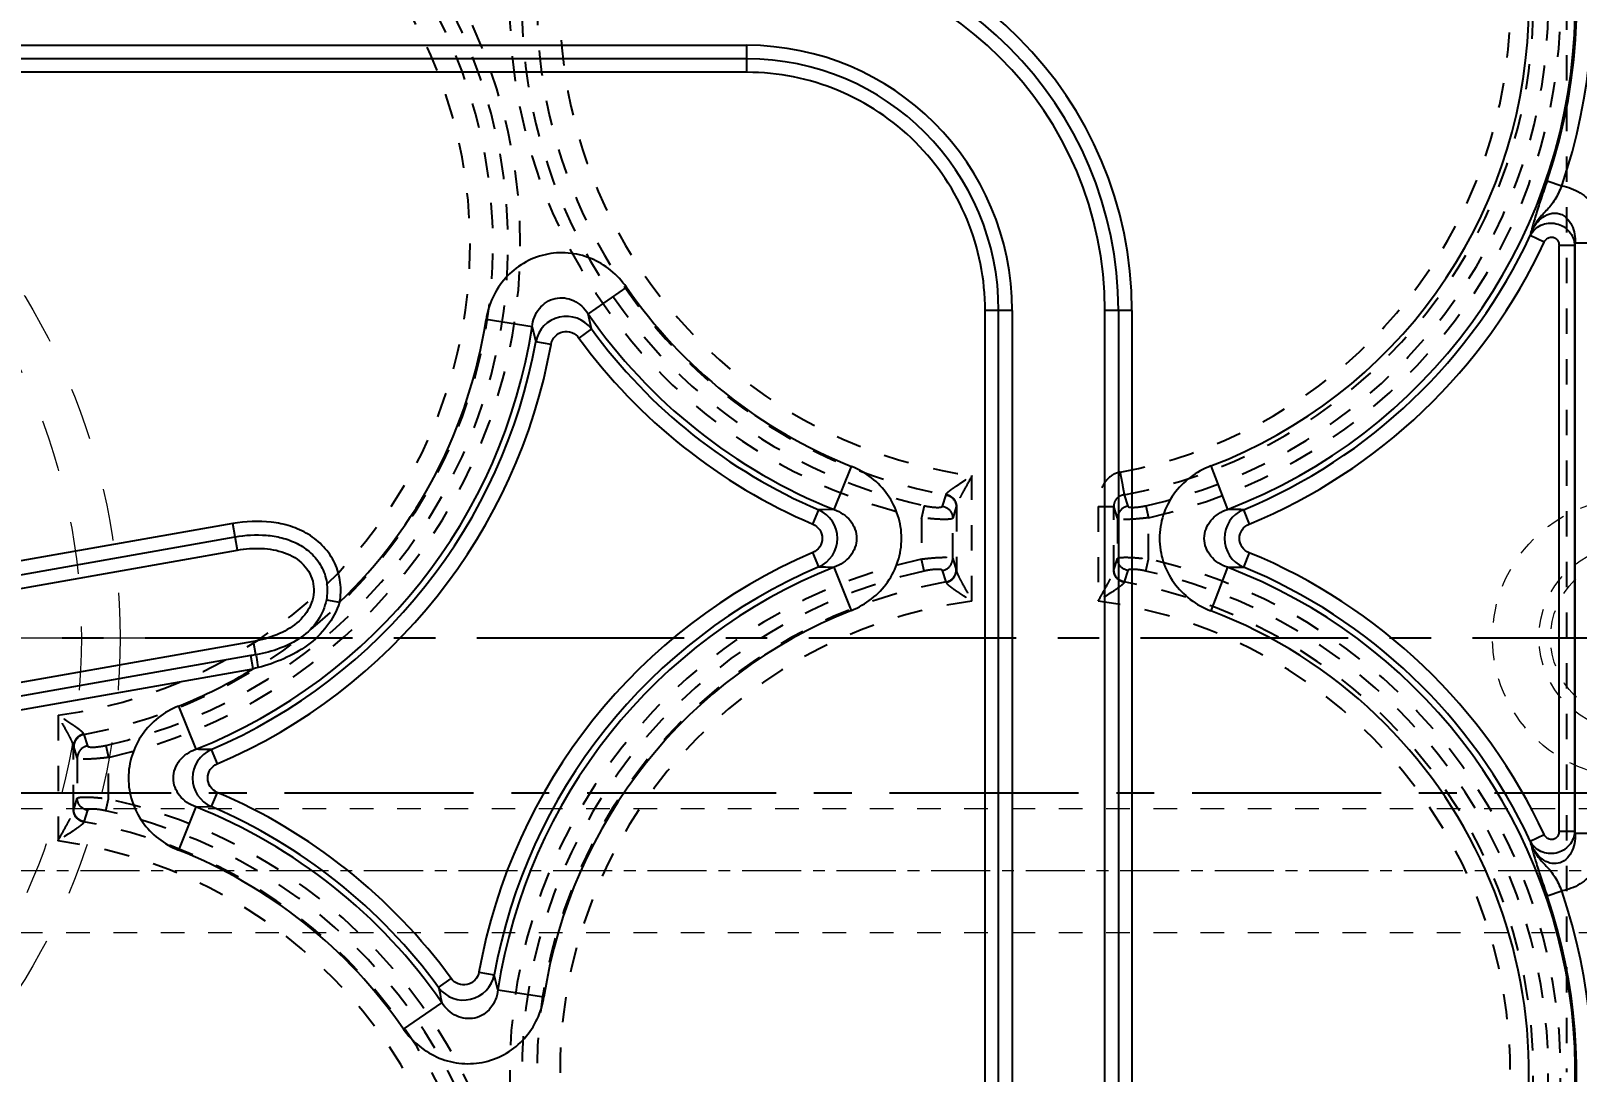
# Model space of a CAD drawing. Header units: millimetres. Extents: x 1727 to 4210, y -6182 to 759.
# Drawn here: x 2599 to 2698.7, y -1251.7 to -1184.6 of the extents above; entities that cross this region are included whole.
import ezdxf
from ezdxf.enums import TextEntityAlignment as Align

# ---------------------------------------------------------------- set-up
doc = ezdxf.new("R2010")
doc.units = ezdxf.units.MM
doc.header["$LTSCALE"] = 16.335
doc.header["$PDMODE"] = 3
doc.header["$PDSIZE"] = 0.3125
doc.linetypes.add('CENTER', pattern=[0.6, 0.375, -0.075, 0.075, -0.075])
doc.linetypes.add('HIDDEN', pattern=[0.2, 0.1, -0.1])
doc.layers.get('0').update_dxf_attribs({"linetype": 'CONTINUOUS'})
doc.layers.get('Defpoints').update_dxf_attribs({"linetype": 'CONTINUOUS'})
for name, color, linetype, lineweight in [('cool', 153, 'HIDDEN', 9), ('moldbase', 7, 'CONTINUOUS', 20), ('sp', 193, 'CONTINUOUS', 9)]:
    doc.layers.add(name, color=color, linetype=linetype, lineweight=lineweight)
doc.layers.add('DEFAULT_2', color=8, linetype='HIDDEN')
doc.styles.get("Standard").update_dxf_attribs({"font": 'txt', "width": 0.8})
doc.styles.add('TXT', font='txt.shx', dxfattribs={"bigfont": 'gbcbig.shx'})
doc.dimstyles.new('mold', dxfattribs={"dimtxt": 8, "dimasz": 5, "dimexe": 0, "dimexo": 0, "dimgap": 0, "dimtad": 1, "dimzin": 1, "dimtxsty": 'Standard', "dimcen": 0, "dimclrd": 4, "dimclre": 4, "dimclrt": 6, "dimazin": 0, "dimtfac": 1, "dimtofl": 0, "dimtmove": 0, "dimatfit": 3, "dimfxl": 0, "dimarcsym": 0})

# ---------------------------------------------------------------- blocks, each defined once
blk = doc.blocks.new('124')
at = {"layer": 'cool', "ltscale": 0.932966}
for p, q in [((10.142, -1344.709), (401.482, -1344.709)), ((10.142, -1352.709), (401.482, -1352.709))]:
    blk.add_line(p, q, dxfattribs=at)
at = {"layer": 'cool', "color": 1, "linetype": 'CENTER', "ltscale": 0.621977}
blk.add_line((-4.188, -1348.709), (415.812, -1348.709), dxfattribs=at)
blk = doc.blocks.new('125')
at = {"layer": 'moldbase', "color": 1, "linetype": 'CENTER', "ltscale": 0.55978}
blk.add_line((-664.088, -1223.709), (-644.288, -1223.709), dxfattribs=at)
at = {"layer": 'moldbase', "color": 8, "linetype": 'HIDDEN', "ltscale": 0.746373}
for radius in [9, 6, 5.25]:
    blk.add_circle((-654.188, -1223.709), radius, dxfattribs=at)
blk = doc.blocks.new('*D193')
at = {"color": 4, "lineweight": -2}
for p, q in [((2682.784, -958.709), (2891.671, -958.709)), ((2891.671, -1253.709), (2891.671, -963.709)), ((2848.599, -1258.709), (2891.671, -1258.709))]:
    blk.add_line(p, q, dxfattribs=at)
at = {"color": 4}
for points in [[(2890.838, -963.709), (2892.504, -963.709), (2891.671, -958.709)], [(2890.838, -1253.709), (2892.504, -1253.709), (2891.671, -1258.709)]]:
    blk.add_solid(points, dxfattribs=at)
at = {"layer": 'Defpoints', "color": 0}
for p in [(2682.784, -958.709), (2891.671, -958.709), (2848.599, -1258.709)]:
    blk.add_point(p, dxfattribs=at)
at = {"color": 6, "insert": (2887.004, -1098.298), "char_height": 8, "attachment_point": 5, "rotation": 90}
blk.add_mtext('300,00', dxfattribs=at)
blk = doc.blocks.new('sp_80_th', base_point=(180.026, -1065.14))
at = {"layer": 'sp', "color": 1, "linetype": 'CENTER', "ltscale": 2.643404}
for p, q in [((180.026, -1111.89), (180.026, -1018.39)), ((133.276, -1065.14), (226.776, -1065.14))]:
    blk.add_line(p, q, dxfattribs=at)
at = {"layer": 'sp', "linetype": 'HIDDEN', "ltscale": 2.073258}
for radius in [42.5, 40]:
    blk.add_circle((180.026, -1065.14), radius, dxfattribs=at)
at = {"layer": 'sp', "color": 6, "style": 'TXT'}
blk.add_text('SP%%c80', height=10, dxfattribs=at).set_placement((180.026, -1081.14), align=Align.MIDDLE)
blk = doc.blocks.new('126')
at = {"layer": 'sp'}
blk.add_blockref('sp_80_th', (2562.273, -1223.709), dxfattribs=at)

msp = doc.modelspace()

# ---------------------------------------------------------------- linework, layer by layer
at = {"color": 7, "linetype": 'Continuous'}
for p, q in [((2479.361, -1185.493), (2645.186, -1185.493)), ((2645.186, -1187.234), (2645.186, -1185.493)), ((2645.186, -1186.363), (2566.848, -1186.363)), ((2645.186, -1187.234), (2566.848, -1187.234)), ((2696.794, -1194.23), (2697.74, -1194.556)), ((2695.739, -1197.62), (2695.708, -1197.764)), ((2696.614, -1198.187), (2695.708, -1197.764)), ((2698.566, -1198.398), (2697.567, -1198.398)), ((2697.567, -1236.186), (2697.567, -1198.398)), ((2698.566, -1198.398), (2698.566, -1236.186)), ((2700.598, -1198.248), (2698.599, -1198.248)), ((2698.599, -1236.336), (2698.599, -1198.248)), ((2637.421, -1201.101), (2634.955, -1202.807)), ((2631.335, -1203.641), (2628.372, -1203.187)), ((2635.16, -1203.781), (2634.955, -1202.807)), ((2662.296, -1202.604), (2660.556, -1202.604)), ((2660.556, -1257.879), (2660.556, -1202.604)), ((2661.426, -1257.879), (2661.426, -1202.604)), ((2662.296, -1202.604), (2662.296, -1257.879)), ((2670.016, -1202.604), (2668.275, -1202.604)), ((2668.275, -1257.879), (2668.275, -1202.604)), ((2669.145, -1202.604), (2669.145, -1257.879)), ((2670.016, -1202.604), (2670.016, -1257.879)), ((2631.335, -1203.641), (2631.578, -1204.606)), ((2635.16, -1203.781), (2634.353, -1204.371)), ((2632.562, -1204.783), (2631.578, -1204.606)), ((2650.825, -1215.435), (2651.933, -1212.648)), ((2675.11, -1212.622), (2676.177, -1215.424)), ((2649.436, -1216.373), (2649.83, -1215.454)), ((2650.825, -1215.435), (2649.83, -1215.454)), ((2677.207, -1215.444), (2677.588, -1216.368)), ((2612.041, -1216.337), (2592.502, -1219.782)), ((2612.343, -1218.051), (2612.041, -1216.337)), ((2592.653, -1220.639), (2612.192, -1217.194)), ((2592.804, -1221.496), (2612.343, -1218.051)), ((2649.83, -1219.13), (2649.436, -1218.211)), ((2677.588, -1218.216), (2677.207, -1219.14)), ((2651.933, -1221.936), (2650.825, -1219.15)), ((2676.178, -1219.16), (2675.11, -1221.962)), ((2618.071, -1221.248), (2618.925, -1221.415)), ((2613.381, -1223.939), (2593.842, -1227.384)), ((2613.533, -1224.796), (2613.381, -1223.939)), ((2613.198, -1224.855), (2593.993, -1228.241)), ((2613.349, -1225.712), (2613.198, -1224.855)), ((2594.144, -1229.098), (2613.349, -1225.712)), ((2608.539, -1228.11), (2609.648, -1230.896)), ((2610.643, -1230.916), (2611.036, -1231.835)), ((2611.036, -1233.673), (2610.643, -1234.591)), ((2609.648, -1234.611), (2608.539, -1237.397)), ((2609.648, -1234.611), (2610.643, -1234.591)), ((2697.567, -1236.186), (2698.566, -1236.186)), ((2700.598, -1236.336), (2698.599, -1236.336)), ((2695.708, -1236.82), (2696.614, -1236.398)), ((2695.708, -1236.82), (2695.739, -1236.965)), ((2696.794, -1240.354), (2697.739, -1240.028)), ((2627.911, -1245.262), (2628.894, -1245.439)), ((2625.313, -1246.265), (2626.12, -1245.675)), ((2629.137, -1246.405), (2628.894, -1245.439)), ((2623.051, -1248.945), (2625.517, -1247.239)), ((2629.137, -1246.405), (2632.101, -1246.859))]:
    msp.add_line(p, q, dxfattribs=at)
at = {"color": 1, "linetype": 'CENTER', "ltscale": 2.18358}
msp.add_line((2413.767, -1223.709), (2710.78, -1223.709), dxfattribs=at)
at = {"color": 1, "linetype": 'CENTER', "ltscale": 1.990328}
msp.add_line((2342.273, -1233.709), (2782.273, -1233.709), dxfattribs=at)
at = {"color": 7, "linetype": 'Continuous'}
for centre, radius, start, end in [((2663.778, -1182.871), 35.915, 341.01372, 97.31833), ((2663.778, -1182.871), 34.835, 290.85165, 128.74453), ((2663.778, -1182.871), 34.916, 341.01484, 119.00191), ((2663.778, -1182.871), 31.836, 290.8517, 131.64665), ((2645.186, -1202.604), 24.83, 0, 90), ((2645.186, -1202.604), 23.96, 0, 90), ((2645.186, -1202.604), 23.089, 0, 90), ((2645.186, -1202.604), 17.111, 0, 90), ((2645.186, -1202.604), 16.24, 0, 90), ((2645.186, -1202.604), 15.37, 0, 90.00049), ((2663.778, -1182.871), 35.233, 292.40459, 334.99414), ((2663.778, -1182.871), 36.232, 292.40471, 334.99411), ((2624.868, -1182.699), 75.352, 347.97278, 348.09331), ((2663.778, -1182.871), 32.047, 214.67062, 248.30837), ((2596.694, -1198.332), 32.047, 313.92256, 351.28733), ((2633.552, -1204.986), 2.01, 36.85262, 169.1029), ((2663.778, -1182.871), 35.046, 214.67058, 248.30827), ((2596.694, -1198.332), 35.046, 291.69173, 351.28736), ((2663.778, -1182.871), 36.443, 216.1537, 246.82526), ((2663.778, -1182.871), 35.444, 216.1536, 246.82525), ((2596.694, -1198.332), 35.444, 293.17475, 349.80434), ((2596.694, -1198.332), 36.443, 293.17473, 349.80425), ((2649.016, -1217.292), 2.01, 293.87415, 66.12486), ((2677.996, -1217.292), 2.01, 113.12724, 246.87024), ((2663.778, -1251.713), 36.443, 113.17473, 169.80424), ((2663.778, -1251.713), 36.232, 25.00589, 67.59529), ((2663.778, -1251.713), 35.444, 113.17475, 169.80422), ((2663.778, -1251.713), 35.046, 111.69173, 171.28724), ((2663.778, -1251.713), 34.835, 241.53833, 69.14835), ((2663.778, -1251.713), 35.233, 25.00586, 67.59541), ((2663.778, -1251.713), 32.047, 111.69163, 171.28734), ((2663.778, -1251.713), 31.836, 249.5931, 69.14831), ((2630.543, -1323.201), 99.864, 99.80705, 100.00202), ((2596.694, -1198.332), 32.047, 291.69163, 301.31185), ((2636.081, -1310.52), 87.801, 104.7898, 105.00471), ((2611.456, -1232.754), 2.01, 113.87477, 246.12426), ((2596.694, -1267.175), 36.443, 36.15371, 66.82526), ((2596.694, -1267.175), 35.046, 34.6707, 68.30827), ((2596.694, -1267.175), 35.444, 36.15372, 66.82525), ((2624.902, -1251.878), 75.318, 11.9067, 12.02729), ((2596.694, -1267.175), 32.047, 34.67061, 68.30837), ((2663.778, -1251.713), 35.915, 263.9927, 18.98671), ((2663.778, -1251.713), 34.916, 263.99382, 18.9835), ((2626.921, -1245.06), 2.01, 216.85374, 349.10323)]:
    msp.add_arc(centre, radius, start, end, dxfattribs=at)
for points, knots in [([(2696.795, -1194.23), (2696.664, -1194.608), (2696.428, -1195.303), (2696.125, -1196.235), (2695.909, -1196.989), (2695.793, -1197.423), (2695.739, -1197.62)], [0, 0, 0, 0, 0.337856, 0.62021, 0.82807, 1, 1, 1, 1]), ([(2697.739, -1194.555), (2697.672, -1194.713), (2697.532, -1195.017), (2697.305, -1195.448), (2697.043, -1195.829), (2696.743, -1196.158), (2696.434, -1196.476), (2696.062, -1196.942), (2695.847, -1197.341), (2695.739, -1197.62)], [0, 0, 0, 0, 0.139681, 0.272467, 0.395915, 0.515123, 0.635146, 0.756681, 1, 1, 1, 1]), ([(2697.739, -1194.556), (2698.154, -1194.624), (2698.965, -1194.935), (2699.9, -1195.826), (2700.473, -1196.978), (2700.598, -1197.826), (2700.598, -1198.248)], [0, 0, 0, 0, 0.249725, 0.499632, 0.749711, 1, 1, 1, 1]), ([(2695.739, -1197.62), (2695.811, -1197.442), (2695.993, -1197.099), (2696.377, -1196.654), (2696.809, -1196.386), (2697.208, -1196.299), (2697.521, -1196.322), (2697.814, -1196.434), (2698.139, -1196.681), (2698.42, -1197.102), (2698.585, -1197.668), (2698.608, -1198.056), (2698.599, -1198.248)], [0, 0, 0, 0, 0.121234, 0.243921, 0.369464, 0.434344, 0.499913, 0.565554, 0.630226, 0.755743, 0.878526, 1, 1, 1, 1]), ([(2695.708, -1197.764), (2695.781, -1197.62), (2695.978, -1197.354), (2696.39, -1197.073), (2696.877, -1196.94), (2697.384, -1196.969), (2697.856, -1197.157), (2698.24, -1197.484), (2698.495, -1197.912), (2698.561, -1198.237), (2698.566, -1198.398)], [0, 0, 0, 0, 0.1227, 0.246967, 0.372895, 0.500008, 0.627055, 0.753013, 0.877282, 1, 1, 1, 1]), ([(2696.614, -1198.187), (2696.664, -1198.081), (2696.825, -1197.894), (2697.192, -1197.832), (2697.499, -1198.043), (2697.567, -1198.281), (2697.567, -1198.398)], [0, 0, 0, 0, 0.255951, 0.499771, 0.743766, 1, 1, 1, 1]), ([(2637.421, -1201.101), (2637.138, -1200.691), (2636.45, -1199.946), (2635.147, -1199.17), (2633.67, -1198.813), (2632.153, -1198.92), (2630.743, -1199.488), (2629.572, -1200.455), (2628.739, -1201.724), (2628.447, -1202.694), (2628.372, -1203.187)], [0, 0, 0, 0, 0.125048, 0.25007, 0.375048, 0.500032, 0.625011, 0.749979, 0.874975, 1, 1, 1, 1]), ([(2631.335, -1203.641), (2631.385, -1203.222), (2631.623, -1202.594), (2632.245, -1202.03), (2632.813, -1201.783), (2633.432, -1201.757), (2634.238, -1201.991), (2634.728, -1202.451), (2634.955, -1202.807)], [0, 0, 0, 0, 0.254943, 0.378727, 0.499994, 0.621263, 0.745044, 1, 1, 1, 1]), ([(2632.562, -1204.783), (2632.596, -1204.593), (2632.775, -1204.224), (2633.305, -1203.915), (2633.916, -1203.961), (2634.239, -1204.215), (2634.353, -1204.371)], [0, 0, 0, 0, 0.250277, 0.50002, 0.749755, 1, 1, 1, 1]), ([(2651.933, -1221.936), (2652.397, -1221.751), (2653.277, -1221.248), (2654.326, -1220.152), (2655.005, -1218.793), (2655.241, -1217.292), (2655.005, -1215.79), (2654.325, -1214.431), (2653.277, -1213.335), (2652.397, -1212.833), (2651.933, -1212.648)], [0, 0, 0, 0, 0.125047, 0.25007, 0.375049, 0.500033, 0.625011, 0.749978, 0.874974, 1, 1, 1, 1]), ([(2675.11, -1212.622), (2674.638, -1212.802), (2673.739, -1213.299), (2672.663, -1214.398), (2671.965, -1215.771), (2671.721, -1217.292), (2671.965, -1218.814), (2672.664, -1220.186), (2673.739, -1221.285), (2674.638, -1221.782), (2675.11, -1221.962)], [0, 0, 0, 0, 0.125052, 0.250078, 0.375054, 0.500036, 0.625012, 0.749977, 0.874973, 1, 1, 1, 1]), ([(2650.825, -1215.435), (2651.222, -1215.577), (2651.781, -1215.95), (2652.19, -1216.683), (2652.304, -1217.292), (2652.19, -1217.901), (2651.781, -1218.634), (2651.222, -1219.008), (2650.825, -1219.15)], [0, 0, 0, 0, 0.254955, 0.378735, 0.500005, 0.621272, 0.745057, 1, 1, 1, 1]), ([(2676.177, -1219.16), (2675.77, -1219.022), (2675.195, -1218.651), (2674.769, -1217.91), (2674.65, -1217.292), (2674.769, -1216.674), (2675.195, -1215.933), (2675.77, -1215.562), (2676.178, -1215.424)], [0, 0, 0, 0, 0.255471, 0.379135, 0.499994, 0.620855, 0.744516, 1, 1, 1, 1]), ([(2677.207, -1215.444), (2677.123, -1215.442), (2676.78, -1215.436), (2676.437, -1215.429), (2676.178, -1215.424)], [0, 0, 0, 0, 0.244286, 1, 1, 1, 1]), ([(2618.925, -1221.415), (2619.007, -1220.995), (2619.034, -1220.124), (2618.678, -1218.87), (2617.944, -1217.794), (2616.938, -1216.984), (2615.767, -1216.468), (2614.124, -1216.132), (2612.856, -1216.193), (2612.041, -1216.337)], [0, 0, 0, 0, 0.126682, 0.253361, 0.379904, 0.505907, 0.630977, 0.754955, 1, 1, 1, 1]), ([(2649.436, -1216.373), (2649.614, -1216.449), (2649.934, -1216.707), (2650.116, -1217.292), (2649.934, -1217.878), (2649.614, -1218.135), (2649.436, -1218.211)], [0, 0, 0, 0, 0.250271, 0.500011, 0.749749, 1, 1, 1, 1]), ([(2677.588, -1218.216), (2677.407, -1218.142), (2677.08, -1217.885), (2676.893, -1217.292), (2677.08, -1216.699), (2677.407, -1216.442), (2677.588, -1216.368)], [0, 0, 0, 0, 0.250299, 0.500024, 0.749739, 1, 1, 1, 1]), ([(2612.192, -1217.194), (2612.85, -1217.078), (2613.872, -1217.015), (2615.219, -1217.228), (2616.212, -1217.589), (2617.111, -1218.2), (2617.798, -1219.072), (2618.159, -1220.135), (2618.141, -1220.888), (2618.071, -1221.249)], [0, 0, 0, 0, 0.237071, 0.358205, 0.482214, 0.609351, 0.738814, 0.86949, 1, 1, 1, 1]), ([(2612.343, -1218.051), (2612.851, -1217.961), (2613.876, -1217.884), (2615.377, -1218.123), (2616.674, -1218.878), (2617.375, -1220.199), (2617.168, -1221.68), (2616.207, -1222.833), (2614.879, -1223.571), (2613.889, -1223.849), (2613.381, -1223.939)], [0, 0, 0, 0, 0.131306, 0.259705, 0.382245, 0.499984, 0.617786, 0.740318, 0.868697, 1, 1, 1, 1]), ([(2649.83, -1219.13), (2649.911, -1219.131), (2650.243, -1219.138), (2650.574, -1219.145), (2650.825, -1219.15)], [0, 0, 0, 0, 0.244714, 1, 1, 1, 1]), ([(2676.177, -1219.16), (2676.265, -1219.158), (2676.608, -1219.152), (2676.952, -1219.145), (2677.207, -1219.14)], [0, 0, 0, 0, 0.255916, 1, 1, 1, 1]), ([(2618.071, -1221.249), (2617.977, -1221.729), (2617.586, -1222.672), (2616.481, -1223.742), (2615.081, -1224.441), (2614.057, -1224.706), (2613.533, -1224.796)], [0, 0, 0, 0, 0.240015, 0.484579, 0.738726, 1, 1, 1, 1]), ([(2618.925, -1221.415), (2618.741, -1221.969), (2618.185, -1223.025), (2616.896, -1224.249), (2615.348, -1225.103), (2614.233, -1225.478), (2613.667, -1225.627)], [0, 0, 0, 0, 0.249528, 0.499389, 0.749583, 1, 1, 1, 1]), ([(2613.533, -1224.796), (2613.54, -1224.846), (2613.583, -1225.124), (2613.629, -1225.4), (2613.667, -1225.627)], [0, 0, 0, 0, 0.180383, 1, 1, 1, 1]), ([(2608.539, -1228.11), (2608.076, -1228.294), (2607.196, -1228.797), (2606.147, -1229.893), (2605.467, -1231.252), (2605.231, -1232.754), (2605.467, -1234.256), (2606.147, -1235.614), (2607.196, -1236.71), (2608.076, -1237.213), (2608.539, -1237.397)], [0, 0, 0, 0, 0.125047, 0.25007, 0.375049, 0.500033, 0.625011, 0.749978, 0.874974, 1, 1, 1, 1]), ([(2609.648, -1234.611), (2609.25, -1234.469), (2608.692, -1234.096), (2608.282, -1233.363), (2608.169, -1232.754), (2608.282, -1232.145), (2608.692, -1231.412), (2609.25, -1231.038), (2609.648, -1230.896)], [0, 0, 0, 0, 0.254955, 0.378735, 0.500005, 0.621272, 0.745057, 1, 1, 1, 1]), ([(2610.643, -1230.916), (2610.562, -1230.914), (2610.23, -1230.908), (2609.898, -1230.901), (2609.648, -1230.896)], [0, 0, 0, 0, 0.244714, 1, 1, 1, 1]), ([(2611.036, -1233.673), (2610.859, -1233.597), (2610.539, -1233.339), (2610.357, -1232.754), (2610.539, -1232.168), (2610.859, -1231.911), (2611.036, -1231.835)], [0, 0, 0, 0, 0.250271, 0.500011, 0.749749, 1, 1, 1, 1]), ([(2698.566, -1236.186), (2698.561, -1236.347), (2698.495, -1236.672), (2698.24, -1237.101), (2697.856, -1237.427), (2697.384, -1237.615), (2696.877, -1237.644), (2696.39, -1237.511), (2695.978, -1237.231), (2695.781, -1236.964), (2695.708, -1236.82)], [0, 0, 0, 0, 0.122721, 0.246993, 0.372917, 0.500027, 0.627077, 0.75304, 0.877303, 1, 1, 1, 1]), ([(2698.599, -1236.336), (2698.609, -1236.549), (2698.58, -1236.97), (2698.386, -1237.554), (2698.036, -1238.027), (2697.529, -1238.296), (2696.955, -1238.268), (2696.44, -1237.984), (2696.021, -1237.533), (2695.82, -1237.162), (2695.739, -1236.965)], [0, 0, 0, 0, 0.135132, 0.264673, 0.386245, 0.50014, 0.613806, 0.735073, 0.864615, 1, 1, 1, 1]), ([(2697.567, -1236.186), (2697.567, -1236.303), (2697.499, -1236.54), (2697.193, -1236.752), (2696.825, -1236.69), (2696.664, -1236.504), (2696.614, -1236.398)], [0, 0, 0, 0, 0.255947, 0.499788, 0.743762, 1, 1, 1, 1]), ([(2700.598, -1236.336), (2700.598, -1236.758), (2700.473, -1237.607), (2699.9, -1238.758), (2698.965, -1239.649), (2698.154, -1239.96), (2697.739, -1240.028)], [0, 0, 0, 0, 0.250243, 0.500356, 0.750285, 1, 1, 1, 1]), ([(2695.739, -1236.965), (2695.793, -1237.161), (2695.909, -1237.595), (2696.125, -1238.349), (2696.428, -1239.282), (2696.665, -1239.977), (2696.795, -1240.355)], [0, 0, 0, 0, 0.171914, 0.379775, 0.662166, 1, 1, 1, 1]), ([(2695.739, -1236.965), (2695.847, -1237.243), (2696.062, -1237.642), (2696.434, -1238.108), (2696.743, -1238.426), (2697.043, -1238.755), (2697.305, -1239.136), (2697.531, -1239.567), (2697.671, -1239.871), (2697.739, -1240.028)], [0, 0, 0, 0, 0.243324, 0.364858, 0.484885, 0.604112, 0.727531, 0.860319, 1, 1, 1, 1]), ([(2627.911, -1245.262), (2627.877, -1245.452), (2627.697, -1245.822), (2627.168, -1246.131), (2626.556, -1246.085), (2626.234, -1245.831), (2626.12, -1245.675)], [0, 0, 0, 0, 0.250271, 0.500011, 0.749749, 1, 1, 1, 1]), ([(2625.313, -1246.265), (2625.329, -1246.344), (2625.397, -1246.669), (2625.465, -1246.994), (2625.517, -1247.239)], [0, 0, 0, 0, 0.244714, 1, 1, 1, 1]), ([(2623.051, -1248.945), (2623.335, -1249.355), (2624.022, -1250.1), (2625.326, -1250.876), (2626.803, -1251.233), (2628.319, -1251.126), (2629.73, -1250.558), (2630.901, -1249.59), (2631.733, -1248.322), (2632.025, -1247.352), (2632.101, -1246.859)], [0, 0, 0, 0, 0.125047, 0.25007, 0.375049, 0.500033, 0.625011, 0.749978, 0.874974, 1, 1, 1, 1]), ([(2629.137, -1246.405), (2629.088, -1246.824), (2628.849, -1247.452), (2628.227, -1248.016), (2627.659, -1248.263), (2627.04, -1248.289), (2626.234, -1248.054), (2625.745, -1247.594), (2625.517, -1247.239)], [0, 0, 0, 0, 0.254955, 0.378735, 0.500005, 0.621272, 0.745057, 1, 1, 1, 1])]:
    msp.add_open_spline(points, degree=3, knots=knots, dxfattribs=at)
at = {"layer": 'DEFAULT_2', "color": 8, "linetype": 'HIDDEN'}
for p, q in [((2698.039, -1182.871), (2698.039, -1251.713)), ((2659.707, -1221.341), (2659.707, -1213.243)), ((2656.63, -1215.184), (2656.459, -1215.957)), ((2657.807, -1215.217), (2658.032, -1214.481)), ((2658.693, -1215.26), (2658.466, -1215.995)), ((2658.703, -1215.218), (2658.703, -1219.366)), ((2667.849, -1215.227), (2668.853, -1215.227)), ((2667.849, -1215.227), (2667.849, -1221.341)), ((2668.853, -1219.366), (2668.853, -1215.227)), ((2669.09, -1215.995), (2668.853, -1215.227)), ((2669.525, -1214.481), (2669.75, -1215.217)), ((2670.927, -1215.184), (2671.098, -1215.957)), ((2656.459, -1215.957), (2656.459, -1218.627)), ((2658.466, -1218.589), (2658.466, -1215.995)), ((2669.09, -1215.995), (2669.09, -1218.589)), ((2671.098, -1218.627), (2671.098, -1215.957)), ((2656.63, -1219.401), (2656.459, -1218.627)), ((2658.032, -1220.103), (2657.807, -1219.367)), ((2658.466, -1218.589), (2658.693, -1219.324)), ((2668.863, -1219.324), (2669.09, -1218.589)), ((2669.75, -1219.367), (2669.525, -1220.103)), ((2670.927, -1219.401), (2671.098, -1218.627)), ((2600.766, -1228.705), (2600.766, -1236.803)), ((2602.441, -1229.943), (2602.666, -1230.678)), ((2601.769, -1234.828), (2601.769, -1230.68)), ((2602.007, -1231.457), (2601.78, -1230.722)), ((2603.843, -1230.645), (2604.014, -1231.418)), ((2602.007, -1231.457), (2602.007, -1234.05)), ((2604.014, -1234.089), (2604.014, -1231.418)), ((2601.78, -1234.786), (2602.007, -1234.05)), ((2603.843, -1234.862), (2604.014, -1234.089)), ((2602.666, -1234.829), (2602.441, -1235.565))]:
    msp.add_line(p, q, dxfattribs=at)
for centre, radius, start, end in [((2663.778, -1182.871), 33.886, 282.47454, 127.52546), ((2663.778, -1182.871), 33.094, 282.47454, 127.52546), ((2663.778, -1182.871), 32.128, 280.30331, 129.69669), ((2663.778, -1182.871), 30.644, 280.30072, 129.69832), ((2596.694, -1198.332), 33.886, 282.47454, 77.52546), ((2596.694, -1198.332), 33.094, 282.47454, 77.52546), ((2663.778, -1182.871), 30.644, 147.63481, 262.36519), ((2596.694, -1198.332), 32.128, 280.30331, 79.69669), ((2663.778, -1182.871), 33.886, 152.47454, 257.52546), ((2663.778, -1182.871), 33.094, 152.47454, 257.52546), ((2663.778, -1182.871), 32.128, 150.30331, 259.69669), ((2596.694, -1198.332), 30.644, 277.63481, 82.36519), ((2663.778, -1251.713), 33.886, 102.47454, 77.52546), ((2663.778, -1251.713), 33.094, 102.47454, 77.52546), ((2663.778, -1251.713), 32.128, 100.30331, 79.69669), ((2663.778, -1251.713), 30.644, 97.63481, 82.36519), ((2596.694, -1267.175), 33.886, 102.47454, 77.52546), ((2596.694, -1267.175), 33.094, 102.47454, 77.52546), ((2596.694, -1267.175), 32.128, 100.30331, 79.69669), ((2596.694, -1267.175), 30.644, 97.63481, 82.36519)]:
    msp.add_arc(centre, radius, start, end, dxfattribs=at)
for points, knots in [([(2658.039, -1214.454), (2658.044, -1214.438), (2658.066, -1214.402), (2658.135, -1214.321), (2658.268, -1214.21), (2658.462, -1214.068), (2658.771, -1213.854), (2659.191, -1213.581), (2659.53, -1213.353), (2659.707, -1213.243)], [0, 0, 0, 0, 0.024622, 0.059214, 0.154309, 0.274311, 0.408235, 0.698147, 1, 1, 1, 1]), ([(2659.707, -1213.243), (2659.608, -1213.428), (2659.403, -1213.787), (2659.157, -1214.236), (2658.973, -1214.581), (2658.852, -1214.819), (2658.757, -1215.027), (2658.709, -1215.159), (2658.703, -1215.218)], [0, 0, 0, 0, 0.283396, 0.559345, 0.690533, 0.813158, 0.919836, 1, 1, 1, 1]), ([(2669.258, -1213.021), (2669.141, -1213.039), (2668.913, -1213.118), (2668.512, -1213.373), (2668.117, -1213.835), (2667.877, -1214.514), (2667.84, -1214.991), (2667.849, -1215.227)], [0, 0, 0, 0, 0.125124, 0.250601, 0.500013, 0.749918, 1, 1, 1, 1]), ([(2669.258, -1213.021), (2669.28, -1213.191), (2669.351, -1213.507), (2669.435, -1213.994), (2669.493, -1214.312), (2669.525, -1214.481)], [0, 0, 0, 0, 0.347286, 0.652691, 1, 1, 1, 1]), ([(2658.032, -1214.481), (2658.034, -1214.475), (2658.037, -1214.466), (2658.039, -1214.456), (2658.039, -1214.454)], [0, 0, 0, 0, 0.714083, 1, 1, 1, 1]), ([(2658.039, -1214.454), (2658.127, -1214.47), (2658.303, -1214.536), (2658.591, -1214.76), (2658.701, -1215.041), (2658.703, -1215.218)], [0, 0, 0, 0, 0.248842, 0.508598, 1, 1, 1, 1]), ([(2656.63, -1215.184), (2656.774, -1215.216), (2657.045, -1215.265), (2657.403, -1215.298), (2657.644, -1215.292), (2657.766, -1215.26), (2657.802, -1215.232), (2657.807, -1215.217)], [0, 0, 0, 0, 0.368865, 0.683057, 0.897455, 0.961218, 1, 1, 1, 1]), ([(2657.807, -1215.217), (2657.985, -1215.25), (2658.327, -1215.445), (2658.464, -1215.815), (2658.466, -1215.995)], [0, 0, 0, 0, 0.501605, 1, 1, 1, 1]), ([(2658.032, -1214.481), (2658.21, -1214.514), (2658.554, -1214.709), (2658.691, -1215.08), (2658.693, -1215.26)], [0, 0, 0, 0, 0.50225, 1, 1, 1, 1]), ([(2658.703, -1215.218), (2658.702, -1215.222), (2658.699, -1215.236), (2658.696, -1215.25), (2658.693, -1215.26)], [0, 0, 0, 0, 0.286349, 1, 1, 1, 1]), ([(2669.525, -1214.481), (2669.442, -1214.496), (2669.277, -1214.542), (2669.054, -1214.689), (2668.889, -1214.925), (2668.852, -1215.124), (2668.853, -1215.227)], [0, 0, 0, 0, 0.23017, 0.464855, 0.717802, 1, 1, 1, 1]), ([(2669.75, -1215.217), (2669.572, -1215.25), (2669.229, -1215.445), (2669.092, -1215.815), (2669.09, -1215.995)], [0, 0, 0, 0, 0.501606, 1, 1, 1, 1]), ([(2669.75, -1215.217), (2669.754, -1215.232), (2669.79, -1215.26), (2669.912, -1215.292), (2670.153, -1215.298), (2670.511, -1215.265), (2670.782, -1215.216), (2670.927, -1215.184)], [0, 0, 0, 0, 0.038784, 0.102556, 0.316978, 0.63116, 1, 1, 1, 1]), ([(2658.466, -1215.995), (2658.456, -1216.015), (2658.387, -1216.04), (2658.265, -1216.059), (2658.072, -1216.071), (2657.825, -1216.072), (2657.527, -1216.06), (2657.066, -1216.029), (2656.705, -1215.99), (2656.459, -1215.957)], [0, 0, 0, 0, 0.032445, 0.095747, 0.190828, 0.314676, 0.463215, 0.631198, 1, 1, 1, 1]), ([(2671.098, -1215.957), (2670.851, -1215.99), (2670.49, -1216.029), (2670.029, -1216.06), (2669.731, -1216.072), (2669.484, -1216.071), (2669.291, -1216.059), (2669.17, -1216.04), (2669.1, -1216.015), (2669.09, -1215.995)], [0, 0, 0, 0, 0.368813, 0.536801, 0.685338, 0.809181, 0.904257, 0.967553, 1, 1, 1, 1]), ([(2656.459, -1218.627), (2656.705, -1218.594), (2657.066, -1218.555), (2657.527, -1218.524), (2657.825, -1218.513), (2658.072, -1218.513), (2658.265, -1218.525), (2658.387, -1218.544), (2658.456, -1218.569), (2658.466, -1218.589)], [0, 0, 0, 0, 0.368813, 0.536801, 0.685338, 0.809181, 0.904257, 0.967553, 1, 1, 1, 1]), ([(2657.807, -1219.367), (2657.802, -1219.352), (2657.766, -1219.324), (2657.644, -1219.292), (2657.403, -1219.286), (2657.045, -1219.32), (2656.774, -1219.369), (2656.63, -1219.401)], [0, 0, 0, 0, 0.038784, 0.102556, 0.316978, 0.63116, 1, 1, 1, 1]), ([(2657.807, -1219.367), (2657.985, -1219.334), (2658.327, -1219.14), (2658.464, -1218.769), (2658.466, -1218.589)], [0, 0, 0, 0, 0.501606, 1, 1, 1, 1]), ([(2658.032, -1220.103), (2658.21, -1220.07), (2658.554, -1219.876), (2658.691, -1219.504), (2658.693, -1219.324)], [0, 0, 0, 0, 0.502249, 1, 1, 1, 1]), ([(2658.039, -1220.13), (2658.127, -1220.114), (2658.303, -1220.048), (2658.591, -1219.824), (2658.701, -1219.543), (2658.703, -1219.366)], [0, 0, 0, 0, 0.248859, 0.508621, 1, 1, 1, 1]), ([(2658.693, -1219.324), (2658.694, -1219.327), (2658.698, -1219.341), (2658.701, -1219.355), (2658.703, -1219.366)], [0, 0, 0, 0, 0.213858, 1, 1, 1, 1]), ([(2658.703, -1219.366), (2658.709, -1219.418), (2658.75, -1219.537), (2658.836, -1219.731), (2658.952, -1219.962), (2659.137, -1220.311), (2659.391, -1220.773), (2659.601, -1221.149), (2659.707, -1221.341)], [0, 0, 0, 0, 0.06999, 0.168828, 0.287405, 0.419053, 0.702974, 1, 1, 1, 1]), ([(2667.849, -1221.341), (2667.948, -1221.156), (2668.153, -1220.797), (2668.399, -1220.349), (2668.583, -1220.003), (2668.704, -1219.765), (2668.799, -1219.557), (2668.847, -1219.425), (2668.853, -1219.366)], [0, 0, 0, 0, 0.283396, 0.559345, 0.690533, 0.813158, 0.919836, 1, 1, 1, 1]), ([(2668.853, -1219.366), (2668.854, -1219.362), (2668.857, -1219.348), (2668.86, -1219.334), (2668.863, -1219.324)], [0, 0, 0, 0, 0.286349, 1, 1, 1, 1]), ([(2669.517, -1220.131), (2669.429, -1220.114), (2669.253, -1220.048), (2668.965, -1219.824), (2668.856, -1219.544), (2668.853, -1219.366)], [0, 0, 0, 0, 0.248842, 0.508598, 1, 1, 1, 1]), ([(2669.525, -1220.103), (2669.346, -1220.07), (2669.002, -1219.876), (2668.865, -1219.504), (2668.863, -1219.324)], [0, 0, 0, 0, 0.50225, 1, 1, 1, 1]), ([(2669.09, -1218.589), (2669.1, -1218.569), (2669.17, -1218.544), (2669.291, -1218.525), (2669.484, -1218.513), (2669.731, -1218.513), (2670.029, -1218.524), (2670.49, -1218.555), (2670.851, -1218.594), (2671.098, -1218.627)], [0, 0, 0, 0, 0.032445, 0.095747, 0.190828, 0.314676, 0.463215, 0.631198, 1, 1, 1, 1]), ([(2669.75, -1219.367), (2669.572, -1219.334), (2669.229, -1219.14), (2669.092, -1218.769), (2669.09, -1218.589)], [0, 0, 0, 0, 0.501605, 1, 1, 1, 1]), ([(2670.927, -1219.401), (2670.782, -1219.369), (2670.511, -1219.32), (2670.153, -1219.286), (2669.912, -1219.292), (2669.79, -1219.324), (2669.754, -1219.352), (2669.75, -1219.367)], [0, 0, 0, 0, 0.368865, 0.683057, 0.897455, 0.961218, 1, 1, 1, 1]), ([(2658.039, -1220.13), (2658.039, -1220.128), (2658.037, -1220.119), (2658.034, -1220.109), (2658.032, -1220.103)], [0, 0, 0, 0, 0.285912, 1, 1, 1, 1]), ([(2658.039, -1220.13), (2658.043, -1220.147), (2658.064, -1220.183), (2658.134, -1220.262), (2658.268, -1220.373), (2658.461, -1220.516), (2658.686, -1220.671), (2658.929, -1220.834), (2659.271, -1221.058), (2659.532, -1221.227), (2659.707, -1221.341)], [0, 0, 0, 0, 0.024226, 0.058786, 0.15416, 0.273643, 0.407521, 0.550014, 0.697635, 1, 1, 1, 1]), ([(2669.517, -1220.13), (2669.512, -1220.147), (2669.49, -1220.182), (2669.421, -1220.263), (2669.288, -1220.374), (2669.094, -1220.516), (2668.785, -1220.73), (2668.365, -1221.003), (2668.026, -1221.231), (2667.849, -1221.341)], [0, 0, 0, 0, 0.024622, 0.059214, 0.154309, 0.274311, 0.408235, 0.698147, 1, 1, 1, 1]), ([(2669.525, -1220.103), (2669.522, -1220.109), (2669.52, -1220.119), (2669.518, -1220.128), (2669.517, -1220.13)], [0, 0, 0, 0, 0.714083, 1, 1, 1, 1]), ([(2601.769, -1230.68), (2601.764, -1230.628), (2601.723, -1230.508), (2601.637, -1230.314), (2601.521, -1230.083), (2601.336, -1229.734), (2601.081, -1229.272), (2600.872, -1228.897), (2600.766, -1228.705)], [0, 0, 0, 0, 0.06999, 0.168828, 0.287405, 0.419053, 0.702974, 1, 1, 1, 1]), ([(2602.433, -1229.915), (2602.43, -1229.899), (2602.409, -1229.863), (2602.338, -1229.784), (2602.205, -1229.673), (2602.011, -1229.53), (2601.787, -1229.375), (2601.543, -1229.212), (2601.201, -1228.987), (2600.941, -1228.818), (2600.766, -1228.705)], [0, 0, 0, 0, 0.024226, 0.058786, 0.15416, 0.273643, 0.407521, 0.550014, 0.697635, 1, 1, 1, 1]), ([(2602.433, -1229.915), (2602.345, -1229.931), (2602.17, -1229.997), (2601.881, -1230.222), (2601.772, -1230.502), (2601.769, -1230.68)], [0, 0, 0, 0, 0.248859, 0.508621, 1, 1, 1, 1]), ([(2602.441, -1229.943), (2602.262, -1229.976), (2601.918, -1230.17), (2601.781, -1230.542), (2601.78, -1230.722)], [0, 0, 0, 0, 0.502249, 1, 1, 1, 1]), ([(2602.433, -1229.915), (2602.434, -1229.918), (2602.436, -1229.927), (2602.438, -1229.936), (2602.441, -1229.943)], [0, 0, 0, 0, 0.285912, 1, 1, 1, 1]), ([(2601.78, -1230.722), (2601.779, -1230.719), (2601.775, -1230.705), (2601.771, -1230.691), (2601.769, -1230.68)], [0, 0, 0, 0, 0.213858, 1, 1, 1, 1]), ([(2602.666, -1230.678), (2602.488, -1230.712), (2602.145, -1230.906), (2602.008, -1231.277), (2602.007, -1231.457)], [0, 0, 0, 0, 0.501607, 1, 1, 1, 1]), ([(2602.666, -1230.678), (2602.67, -1230.694), (2602.708, -1230.722), (2602.831, -1230.754), (2603.072, -1230.76), (2603.429, -1230.725), (2603.699, -1230.677), (2603.843, -1230.645)], [0, 0, 0, 0, 0.039693, 0.104753, 0.319576, 0.632764, 1, 1, 1, 1]), ([(2604.014, -1231.418), (2603.767, -1231.451), (2603.407, -1231.491), (2602.945, -1231.522), (2602.648, -1231.533), (2602.4, -1231.533), (2602.21, -1231.521), (2602.09, -1231.502), (2602.029, -1231.479), (2602.011, -1231.465), (2602.007, -1231.457)], [0, 0, 0, 0, 0.368659, 0.536405, 0.684976, 0.809001, 0.903904, 0.9672, 0.987019, 1, 1, 1, 1]), ([(2602.007, -1234.05), (2602.016, -1234.031), (2602.086, -1234.006), (2602.207, -1233.987), (2602.401, -1233.975), (2602.648, -1233.974), (2602.945, -1233.985), (2603.407, -1234.017), (2603.767, -1234.055), (2604.014, -1234.089)], [0, 0, 0, 0, 0.032445, 0.095747, 0.190828, 0.314676, 0.463215, 0.631198, 1, 1, 1, 1]), ([(2602.666, -1234.829), (2602.488, -1234.795), (2602.145, -1234.601), (2602.008, -1234.23), (2602.007, -1234.05)], [0, 0, 0, 0, 0.501605, 1, 1, 1, 1]), ([(2600.766, -1236.803), (2600.865, -1236.618), (2601.07, -1236.258), (2601.315, -1235.81), (2601.5, -1235.464), (2601.621, -1235.226), (2601.715, -1235.019), (2601.763, -1234.887), (2601.769, -1234.828)], [0, 0, 0, 0, 0.283396, 0.559345, 0.690533, 0.813158, 0.919836, 1, 1, 1, 1]), ([(2601.769, -1234.828), (2601.77, -1234.824), (2601.773, -1234.81), (2601.776, -1234.795), (2601.78, -1234.786)], [0, 0, 0, 0, 0.286349, 1, 1, 1, 1]), ([(2602.433, -1235.592), (2602.345, -1235.576), (2602.17, -1235.51), (2601.881, -1235.285), (2601.772, -1235.005), (2601.769, -1234.828)], [0, 0, 0, 0, 0.248842, 0.508598, 1, 1, 1, 1]), ([(2602.441, -1235.565), (2602.262, -1235.531), (2601.918, -1235.337), (2601.781, -1234.966), (2601.78, -1234.786)], [0, 0, 0, 0, 0.50225, 1, 1, 1, 1]), ([(2603.843, -1234.862), (2603.698, -1234.83), (2603.428, -1234.781), (2603.07, -1234.747), (2602.828, -1234.754), (2602.706, -1234.785), (2602.67, -1234.814), (2602.666, -1234.829)], [0, 0, 0, 0, 0.368865, 0.683057, 0.897455, 0.961218, 1, 1, 1, 1]), ([(2602.433, -1235.592), (2602.428, -1235.608), (2602.406, -1235.644), (2602.337, -1235.725), (2602.204, -1235.836), (2602.01, -1235.978), (2601.702, -1236.192), (2601.281, -1236.465), (2600.942, -1236.692), (2600.766, -1236.803)], [0, 0, 0, 0, 0.024622, 0.059214, 0.154309, 0.274311, 0.408235, 0.698147, 1, 1, 1, 1]), ([(2602.441, -1235.565), (2602.438, -1235.571), (2602.436, -1235.58), (2602.434, -1235.589), (2602.433, -1235.592)], [0, 0, 0, 0, 0.714083, 1, 1, 1, 1])]:
    msp.add_open_spline(points, degree=3, knots=knots, dxfattribs=at)

# ---------------------------------------------------------------- block references
for name, p in [('125', (3356.462, 0)), ('126', (0, 0)), ('124', (2356.462, 110))]:
    msp.add_blockref(name, p)

# ---------------------------------------------------------------- dimensions: what is measured, and where the dimension line sits
dim = msp.add_linear_dim(base=(2891.671, -958.709), p1=(2848.599, -1258.709), p2=(2682.784, -958.709), angle=90, dimstyle='mold')
dim.commit()
dim.dimension.update_dxf_attribs({"geometry": '*D193', "text_midpoint": (2891.671, -1098.298), "dimtype": 160})

doc.saveas('drawing.dxf')
